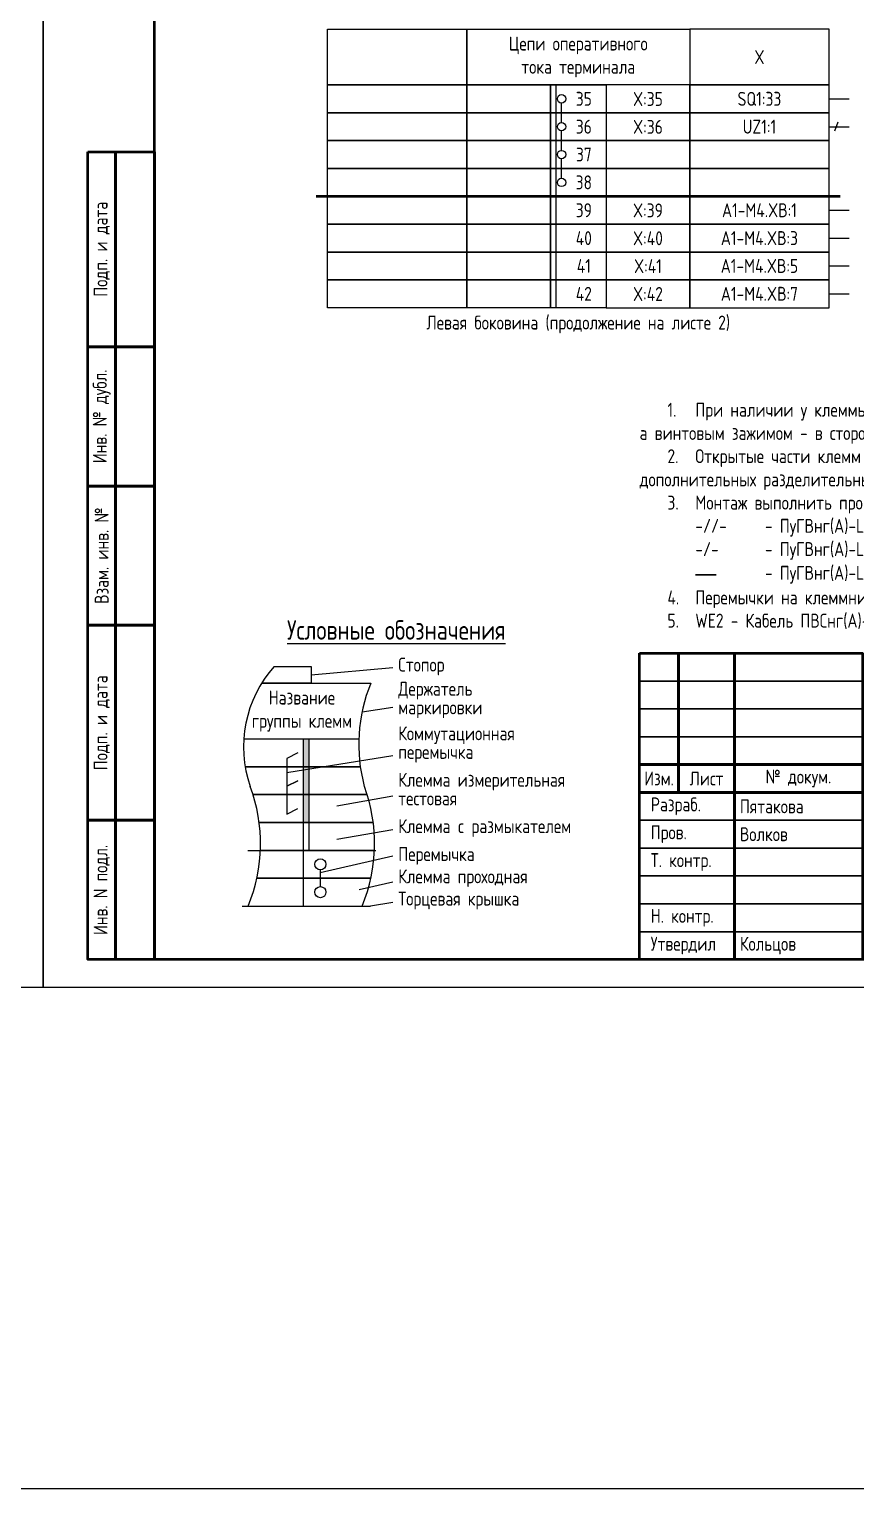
# Model space of a CAD drawing. Header units: millimetres. Extents: x -1117 to 4405, y -90 to 586.
# Drawn here: x 1677.5 to 1825.8, y -90 to 172 of the extents above; entities that cross this region are included whole.
import ezdxf

# ---------------------------------------------------------------- set-up
doc = ezdxf.new("R2010")
doc.units = ezdxf.units.MM
doc.styles.add('Gost_type_A', font='GOST_A.TTF')

# ---------------------------------------------------------------- blocks, each defined once
blk = doc.blocks.new('Формат_А3')
blk.add_lwpolyline([(-420, 297), (0, 297), (0, 0), (-420, 0)], close=True)
blk = doc.blocks.new('Штамп левый нижний')
at = {"lineweight": 50}
for points in [[(-12, 145), (-7, 145), (-7, 110), (-12, 110)], [(-7, 145), (0, 145), (0, 110), (-7, 110)], [(-12, 110), (-7, 110), (-7, 85), (-12, 85)], [(-7, 110), (0, 110), (0, 85), (-7, 85)], [(-12, 85), (-7, 85), (-7, 60), (-12, 60)], [(-7, 85), (0, 85), (0, 60), (-7, 60)], [(-12, 60), (-7, 60), (-7, 25), (-12, 25)], [(-7, 60), (0, 60), (0, 25), (-7, 25)], [(-12, 25), (-7, 25), (-7, 0), (-12, 0)], [(-7, 25), (0, 25), (0, 0), (-7, 0)]]:
    blk.add_lwpolyline(points, close=True, dxfattribs=at)
at = {"char_height": 2.5, "attachment_point": 5, "rotation": 90, "style": 'Gost_type_A'}
for s, insert, width in [('Подп. и дата', (-9.5, 127.5), 35), ('Инв. № дубл.', (-9.5, 97.5), 25), ('Взам. инв. №', (-9.5, 72.5), 25), ('Подп. и дата', (-9.5, 42.5), 35), ('Инв. N подл.', (-9.5, 12.5), 25)]:
    blk.add_mtext(s, dxfattribs=dict(at, insert=insert, width=width))
blk = doc.blocks.new('Штамп большой нижний')
at = {"lineweight": 50}
for points in [[(-185, 55), (-178, 55), (-178, 35), (-185, 35)], [(-178, 55), (-168, 55), (-168, 35), (-178, 35)], [(-168, 55), (-145, 55), (-145, 35), (-168, 35)], [(-185, 35), (-178, 35), (-178, 30), (-185, 30)], [(-178, 35), (-168, 35), (-168, 30), (-178, 30)], [(-168, 35), (-145, 35), (-145, 30), (-168, 30)], [(-185, 30), (-168, 30), (-168, 0), (-185, 0)], [(-168, 30), (-145, 30), (-145, 0), (-168, 0)]]:
    blk.add_lwpolyline(points, close=True, dxfattribs=at)
for points in [[(-185, 55), (-178, 55), (-178, 50), (-185, 50)], [(-178, 55), (-168, 55), (-168, 50), (-178, 50)], [(-168, 55), (-145, 55), (-145, 50), (-168, 50)], [(-185, 50), (-178, 50), (-178, 45), (-185, 45)], [(-178, 50), (-168, 50), (-168, 45), (-178, 45)], [(-168, 50), (-145, 50), (-145, 45), (-168, 45)], [(-185, 45), (-178, 45), (-178, 40), (-185, 40)], [(-178, 45), (-168, 45), (-168, 40), (-178, 40)], [(-168, 45), (-145, 45), (-145, 40), (-168, 40)], [(-185, 40), (-178, 40), (-178, 35), (-185, 35)], [(-178, 40), (-168, 40), (-168, 35), (-178, 35)], [(-168, 40), (-145, 40), (-145, 35), (-168, 35)], [(-185, 30), (-168, 30), (-168, 25), (-185, 25)], [(-168, 30), (-145, 30), (-145, 25), (-168, 25)], [(-185, 25), (-168, 25), (-168, 20), (-185, 20)], [(-168, 25), (-145, 25), (-145, 20), (-168, 20)], [(-185, 20), (-168, 20), (-168, 15), (-185, 15)], [(-168, 20), (-145, 20), (-145, 15), (-168, 15)], [(-185, 15), (-168, 15), (-168, 10), (-185, 10)], [(-168, 15), (-145, 15), (-145, 10), (-168, 10)], [(-185, 10), (-168, 10), (-168, 5), (-185, 5)], [(-168, 10), (-145, 10), (-145, 5), (-168, 5)], [(-185, 5), (-168, 5), (-168, 0), (-185, 0)], [(-168, 5), (-145, 5), (-145, 0), (-168, 0)]]:
    blk.add_lwpolyline(points, close=True)
at = {"char_height": 2.5, "style": 'Gost_type_A'}
for s, insert, width, attachment_point in [('№ докум.', (-156.5, 32.5), 23, 5), ('Изм.', (-181.5, 32.5), 7, 5), ('Лист', (-173, 32.5), 10, 5), ('\\pxl0.8;Разраб.', (-185, 27.5), 17, 4), ('\\pxl0.8;Пров.', (-185, 22.5), 17, 4), ('\\pxl0.8;Т. контр.', (-185, 17.5), 17, 4), ('\\pxl0.8;Н. контр.', (-185, 7.5), 17, 4), ('\\pxl0.8;Утвердил', (-185, 2.5), 17, 4)]:
    blk.add_mtext(s, dxfattribs=dict(at, insert=insert, width=width, attachment_point=attachment_point))

msp = doc.modelspace()

# ---------------------------------------------------------------- hatches: boundary and pattern name
h = msp.add_hatch(color=256)
h.dxf.hatch_style = 1
h.paths.add_polyline_path([(1727.71, 44.6), (1726.71, 44.6), (1726.71, 29.6), (1727.71, 29.6)])

# ---------------------------------------------------------------- linework, layer by layer
at = {"lineweight": -2}
for p, q in [((1773, 155.25), (1773, 158.75)), ((1773, 150.25), (1773, 153.75)), ((1773, 145.25), (1773, 148.75))]:
    msp.add_line(p, q, dxfattribs=at)
for p, q in [((1821, 159.5), (1824.62, 159.5)), ((1822.54, 155.31), (1821.96, 153.69)), ((1821, 154.5), (1824.62, 154.5)), ((1821, 139.5), (1824.62, 139.5)), ((1821, 134.5), (1824.62, 134.5)), ((1821, 129.5), (1824.62, 129.5)), ((1821, 124.5), (1824.62, 124.5)), ((1728.07, 56.1), (1742.71, 57.42)), ((1719.21, 54.6), (1738.79, 54.6)), ((1737.22, 49.45), (1742.71, 50.29)), ((1716.19, 44.6), (1736.65, 44.6)), ((1726.71, 14.6), (1726.71, 44.6)), ((1727.71, 39.6), (1727.71, 44.6)), ((1736.91, 39.6), (1716.45, 39.6)), ((1716.45, 39.6), (1736.91, 39.6)), ((1723.71, 38.6), (1742.71, 41.6)), ((1727.71, 24.6), (1727.71, 39.6)), ((1738.13, 34.6), (1717.67, 34.6)), ((1717.67, 34.6), (1738.13, 34.6)), ((1732.71, 32.6), (1742.71, 34.37)), ((1739.22, 29.6), (1718.76, 29.6)), ((1718.76, 29.6), (1739.22, 29.6)), ((1739.22, 29.6), (1718.76, 29.6)), ((1718.76, 29.6), (1739.22, 29.6)), ((1732.71, 26.6), (1742.71, 28.37)), ((1716.71, 24.6), (1739.71, 24.6)), ((1739.43, 24.6), (1718.97, 24.6)), ((1718.97, 24.6), (1739.43, 24.6)), ((1729.71, 20.6), (1742.71, 23.6)), ((1729.74, 19.6), (1729.74, 21.1)), ((1738.79, 19.6), (1718.33, 19.6)), ((1718.33, 19.6), (1738.79, 19.6)), ((1729.74, 18.1), (1729.74, 19.6)), ((1736.71, 17.56), (1742.71, 18.94)), ((1715.71, 14.6), (1738.71, 14.6)), ((1716.78, 14.6), (1737.24, 14.6)), ((1742.71, 15.27), (1738.71, 14.6))]:
    msp.add_line(p, q)
at = {"lineweight": 50}
msp.add_line((1729, 142), (1823, 142), dxfattribs=at)
at = {"color": 6}
msp.add_lwpolyline([(-1117.42, 586), (4404.54, 586), (4404.54, -90), (-1117.42, -90)], close=True, dxfattribs=at)
for points in [[(1977, 420), (1977, 0), (1680, 0), (1680, 420)], [(1731, 172), (1756, 172), (1756, 162), (1731, 162)], [(1756, 172), (1796, 172), (1796, 162), (1756, 162)], [(1821, 172), (1796, 172), (1796, 162), (1821, 162)], [(1731, 162), (1756, 162), (1756, 157), (1731, 157)], [(1756, 162), (1771, 162), (1771, 157), (1756, 157)], [(1771, 162), (1781, 162), (1781, 157), (1771, 157)], [(1771, 162), (1772, 162), (1772, 122), (1771, 122)], [(1796, 162), (1781, 162), (1781, 157), (1796, 157)], [(1821, 162), (1796, 162), (1796, 157), (1821, 157)], [(1731, 157), (1756, 157), (1756, 152), (1731, 152)], [(1756, 157), (1771, 157), (1771, 152), (1756, 152)], [(1771, 157), (1781, 157), (1781, 152), (1771, 152)], [(1796, 157), (1781, 157), (1781, 152), (1796, 152)], [(1821, 157), (1796, 157), (1796, 152), (1821, 152)], [(1731, 152), (1756, 152), (1756, 147), (1731, 147)], [(1756, 152), (1771, 152), (1771, 147), (1756, 147)], [(1771, 152), (1781, 152), (1781, 147), (1771, 147)], [(1796, 152), (1781, 152), (1781, 147), (1796, 147)], [(1821, 152), (1796, 152), (1796, 147), (1821, 147)], [(1731, 147), (1756, 147), (1756, 142), (1731, 142)], [(1756, 147), (1771, 147), (1771, 142), (1756, 142)], [(1771, 147), (1781, 147), (1781, 142), (1771, 142)], [(1796, 147), (1781, 147), (1781, 142), (1796, 142)], [(1821, 147), (1796, 147), (1796, 142), (1821, 142)], [(1731, 142), (1756, 142), (1756, 137), (1731, 137)], [(1756, 142), (1771, 142), (1771, 137), (1756, 137)], [(1771, 142), (1781, 142), (1781, 137), (1771, 137)], [(1796, 142), (1781, 142), (1781, 137), (1796, 137)], [(1821, 142), (1796, 142), (1796, 137), (1821, 137)], [(1731, 137), (1756, 137), (1756, 132), (1731, 132)], [(1756, 137), (1771, 137), (1771, 132), (1756, 132)], [(1771, 137), (1781, 137), (1781, 132), (1771, 132)], [(1796, 137), (1781, 137), (1781, 132), (1796, 132)], [(1821, 137), (1796, 137), (1796, 132), (1821, 132)], [(1731, 132), (1756, 132), (1756, 127), (1731, 127)], [(1756, 132), (1771, 132), (1771, 127), (1756, 127)], [(1771, 132), (1781, 132), (1781, 127), (1771, 127)], [(1796, 132), (1781, 132), (1781, 127), (1796, 127)], [(1821, 132), (1796, 132), (1796, 127), (1821, 127)], [(1731, 127), (1756, 127), (1756, 122), (1731, 122)], [(1756, 127), (1771, 127), (1771, 122), (1756, 122)], [(1771, 127), (1781, 127), (1781, 122), (1771, 122)], [(1796, 127), (1781, 127), (1781, 122), (1796, 122)], [(1821, 127), (1796, 127), (1796, 122), (1821, 122)]]:
    msp.add_lwpolyline(points, close=True)
at = {"lineweight": 50}
msp.add_lwpolyline([(1972, 415), (1972, 5), (1700, 5), (1700, 415)], close=True, dxfattribs=at)
for points in [[(1721.46, 57.6), (1728.07, 57.6), (1728.07, 54.6), (1719.21, 54.6)], [(1725.71, 42.1), (1723.71, 41.1), (1723.71, 36.1), (1725.71, 37.1)], [(1725.71, 37.1), (1723.71, 36.1), (1723.71, 31.1), (1725.71, 32.1)]]:
    msp.add_lwpolyline(points)
at = {"lineweight": -2}
for centre in [(1773, 159.5), (1773, 154.5), (1773, 154.5), (1773, 149.5), (1773, 149.5), (1773, 144.5)]:
    msp.add_circle(centre, 0.75, dxfattribs=at)
for centre in [(1729.74, 22.1), (1729.74, 17.1)]:
    msp.add_circle(centre, 1)
for centre, radius, start, end in [((1737.55, 43.2), 21.6, 138.181, 199.2333), ((1765.64, 43.61), 29.02, 157.7321, 195.0211), ((1689.46, 25.83), 29.54, 337.6521, 20.3143), ((1709.92, 25.83), 29.54, 337.6521, 20.3143)]:
    msp.add_arc(centre, radius, start, end)

# ---------------------------------------------------------------- block references
at = {"color": 1}
for name, p in [('Формат_А3', (1680, 0)), ('Штамп левый нижний', (1700, 5))]:
    msp.add_blockref(name, p, dxfattribs=at)
msp.add_blockref('Штамп большой нижний', (1972, 5))

# ---------------------------------------------------------------- texts
at = {"style": 'Gost_type_A'}
for s, insert, char_height, width, attachment_point in [('Цепи оперативного \\Pтока терминала', (1776, 167), 2.5, 40, 5), ('X', (1808.5, 167), 2.5, 25, 5), ('SQ1:33', (1808.5, 159.5), 2.5, 25, 5), ('A1-M4.XВ:1', (1808.5, 139.5), 2.5, 25, 5), ('A1-M4.XВ:3', (1808.5, 134.5), 2.5, 25, 5), ('A1-M4.XВ:5', (1808.5, 129.5), 2.5, 25, 5), ('A1-M4.XВ:7', (1808.5, 124.5), 2.5, 25, 5), ('Левая боковина (продолжение на листе 2)', (1776, 119), 2.5, 90, 5), ('\\pxi2,ql,t4;1.^IПри наличии у клеммы и пружинного и винтового зажима, установить пружинным зажимом в сторону внутреннего монтажа шкафа, а винтовым зажимом - в сторону подключения внешних кабелей.\\P2.^IОткрытые части клемм закрыть соответствующими концевыми крышками. На данной схеме показаны только места установок дополнительных разделительных крышек и пластин (в зависимости от типа клемм).\\P{\\A1;3.^IМонтаж выполнить проводом:\\P\\pi0,l4,q*,t4,9;-//-^I- ПуГВнг(А)-LS 1х2,5 белый;\\P\\pi2.42857,l1.57143,ql,t1.57143,9;-/-  ^I- ПуГВнг(А)-LS 1х1,5 белый; \\P\\pi-5,l9,q*,t9;\\fArial|b0|i0|c0|p34;\\H1.08333x;―^I\\fGOST type A|b0|i0|c204|p34;\\H0.92308x;- ПуГВнг(А)-LS 1x0,75 белый.\\A0;\\fMS Shell Dlg 2|b0|i0|c204|p0;\\H0.70834x;\\P\\pi2,l0,ql,t4;\\A1;\\fGOST type A|b0|i0|c204|p34;\\H1.41176x;4.^IПеремычки на клеммнике выполнить проводом ПуГВнг(А)-LS 1х1,5 белый;\\P5.^IWE2 - Кабель ПВСнг(А)-LS 2x0,75.}', (1787, 64), 2.5, 183, 7), ('{\\LУсловные обозначения}', (1743.35, 64.16), 3.5, 75, 5), ('Название группы клемм', (1726.42, 49.6), 2.5, 20.4592, 5), ('Пятакова', (1805, 32.5), 2.5, 22, 4), ('Волков', (1805, 27.5), 2.5, 22, 4), ('Кольцов', (1805, 7.5), 2.5, 22, 4)]:
    msp.add_mtext(s, dxfattribs=dict(at, insert=insert, char_height=char_height, width=width, attachment_point=attachment_point))
at = {"ltscale": 10, "char_height": 2.5, "attachment_point": 5, "style": 'Gost_type_A'}
for s, insert, width in [('35', (1777, 159.5), 8), ('X:35', (1788.5, 159.47), 15), ('36', (1777, 154.5), 8), ('X:36', (1788.5, 154.47), 15), ('37', (1777, 149.5), 8), ('38', (1777, 144.5), 8), ('39', (1777, 139.5), 8), ('X:39', (1788.5, 139.47), 15), ('40', (1777, 134.5), 8), ('X:40', (1788.5, 134.47), 15), ('41', (1777, 129.5), 8), ('X:41', (1788.5, 129.47), 15), ('42', (1777, 124.5), 8), ('X:42', (1788.5, 124.47), 15.2313)]:
    msp.add_mtext(s, dxfattribs=dict(at, insert=insert, width=width))
at = {"color": 0, "insert": (1808.5, 154.5), "char_height": 2.5, "width": 25, "attachment_point": 5, "style": 'Gost_type_A'}
msp.add_mtext('UZ1:1', dxfattribs=at)
at = {"char_height": 2.5, "attachment_point": 4, "line_spacing_factor": 0.8, "style": 'Gost_type_A'}
for s, insert, width in [('Стопор', (1743.71, 57.6), 44), ('Держатель\\Pмаркировки', (1743.71, 51.6), 38.7538), ('Коммутационная\\Pперемычка', (1743.71, 43.6), 44), ('Клемма измерительная\\Pтестовая', (1743.71, 35.6), 55.1103), ('Клемма c размыкателем', (1743.71, 28.6), 55.1103), ('Перемычка', (1743.71, 23.6), 49.9213), ('Клемма проходная', (1743.71, 19.6), 44), ('Торцевая крышка', (1743.71, 15.6), 44)]:
    msp.add_mtext(s, dxfattribs=dict(at, insert=insert, width=width))

doc.saveas('drawing.dxf')
